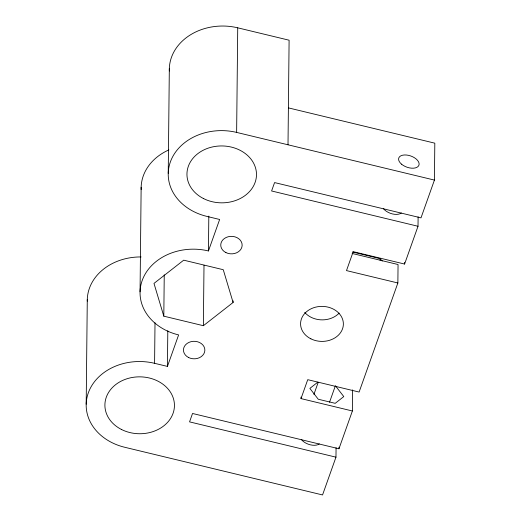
<?xml version="1.0" encoding="UTF-8"?>
<svg xmlns="http://www.w3.org/2000/svg" width="521" height="521" viewBox="0 0 521 521"><rect width="100%" height="100%" fill="white"/><g stroke="black" fill="none" stroke-linecap="round" stroke-linejoin="round"><path stroke-width="0.78" d="M86.186 404.198L87.281 299.614M140.051 291.845L141.145 187.26M336.071 447.689L335.973 457.164L322.551 494.95L124.753 447.278A53.5 43.771 0.6 0 1 88.296 392.912A53.5 43.771 0.6 0 1 154.587 363.313L155.011 322.773M233.115 300.845L233.095 302.473L203.372 325.703L163.809 316.169L164.245 274.821M168.231 173.298L169.325 68.713M154.587 363.313L167.43 366.406L167.808 330.737M203.372 325.703L204.004 265.267M167.43 366.406L178.618 334.918A53.5 43.771 0.6 0 1 142.161 280.558A53.5 43.771 0.6 0 1 208.452 250.953L208.817 216.091M208.452 250.953L219.641 219.471L206.798 216.371A53.5 43.771 0.6 0 1 170.341 162.005A53.5 43.771 0.6 0 1 236.632 132.406L237.726 27.821L289.103 40.208L288.009 144.792M335.973 457.164L189.553 421.873L192.536 413.479L338.956 448.77L352.385 410.984L301.008 398.604L301.027 397.067M338.956 448.77L338.976 447.187M352.385 410.984L352.606 389.877M380.076 260.187L380.096 258.65L352.574 252.014M301.008 398.604L307.735 379.672L359.112 392.053L397.868 282.981L398.057 264.525L352.118 253.453M397.868 282.981L346.491 270.594L353.218 251.663L404.596 264.049L404.609 262.421M404.596 264.049L418.018 226.264L418.116 216.788M418.018 226.264L271.597 190.973L274.58 182.578L421.001 217.863L434.429 180.084L434.814 143.171L288.393 107.88M313.909 394.404L318.175 382.407M329.532 402.238L335.394 385.742L343.775 396.579L335.211 403.326L318.253 399.236L309.871 388.405L317.83 382.14M236.632 132.406L434.429 180.084M380.096 258.65L382.251 261.06M233.095 302.473L223.262 269.709L183.705 260.174L153.982 283.404L163.809 316.169M141.165 189.54A53.5 43.771 0.6 0 1 168.856 149.911M87.274 301.131A53.5 43.771 0.6 0 1 141.106 256.944M169.338 70.993A53.5 43.771 0.6 0 1 237.726 27.821M339.151 313.108A21.4 17.506 0.6 0 1 304.72 312.405M401.326 212.985A10.7 5.92 19.6 0 1 383.528 208.7M319.282 443.892A10.7 5.92 19.6 0 1 301.483 439.6M310.894 338.832A21.4 17.506 0.6 0 0 343.372 324.336A21.4 17.506 0.6 0 0 311.662 308.517A21.4 17.506 0.6 0 0 310.894 338.832M188.615 357.53A10.7 8.753 0.6 0 0 204.857 350.281A10.7 8.753 0.6 0 0 188.999 342.369A10.7 8.753 0.6 0 0 188.615 357.53M225.906 252.574A10.7 8.753 0.6 0 0 242.148 245.319A10.7 8.753 0.6 0 0 226.296 237.413A10.7 8.753 0.6 0 0 225.906 252.574M121.66 429.571A34.777 28.453 0.6 0 0 174.437 406.009A34.777 28.453 0.6 0 0 122.917 380.304A34.777 28.453 0.6 0 0 121.66 429.571M203.704 198.664A34.777 28.453 0.6 0 0 256.482 175.102A34.777 28.453 0.6 0 0 204.961 149.403A34.777 28.453 0.6 0 0 203.704 198.664M401.554 164.187A10.7 5.92 19.6 0 0 418.773 165.567A10.7 5.92 19.6 0 0 406.269 155.004A10.7 5.92 19.6 0 0 401.554 164.187"/></g></svg>
